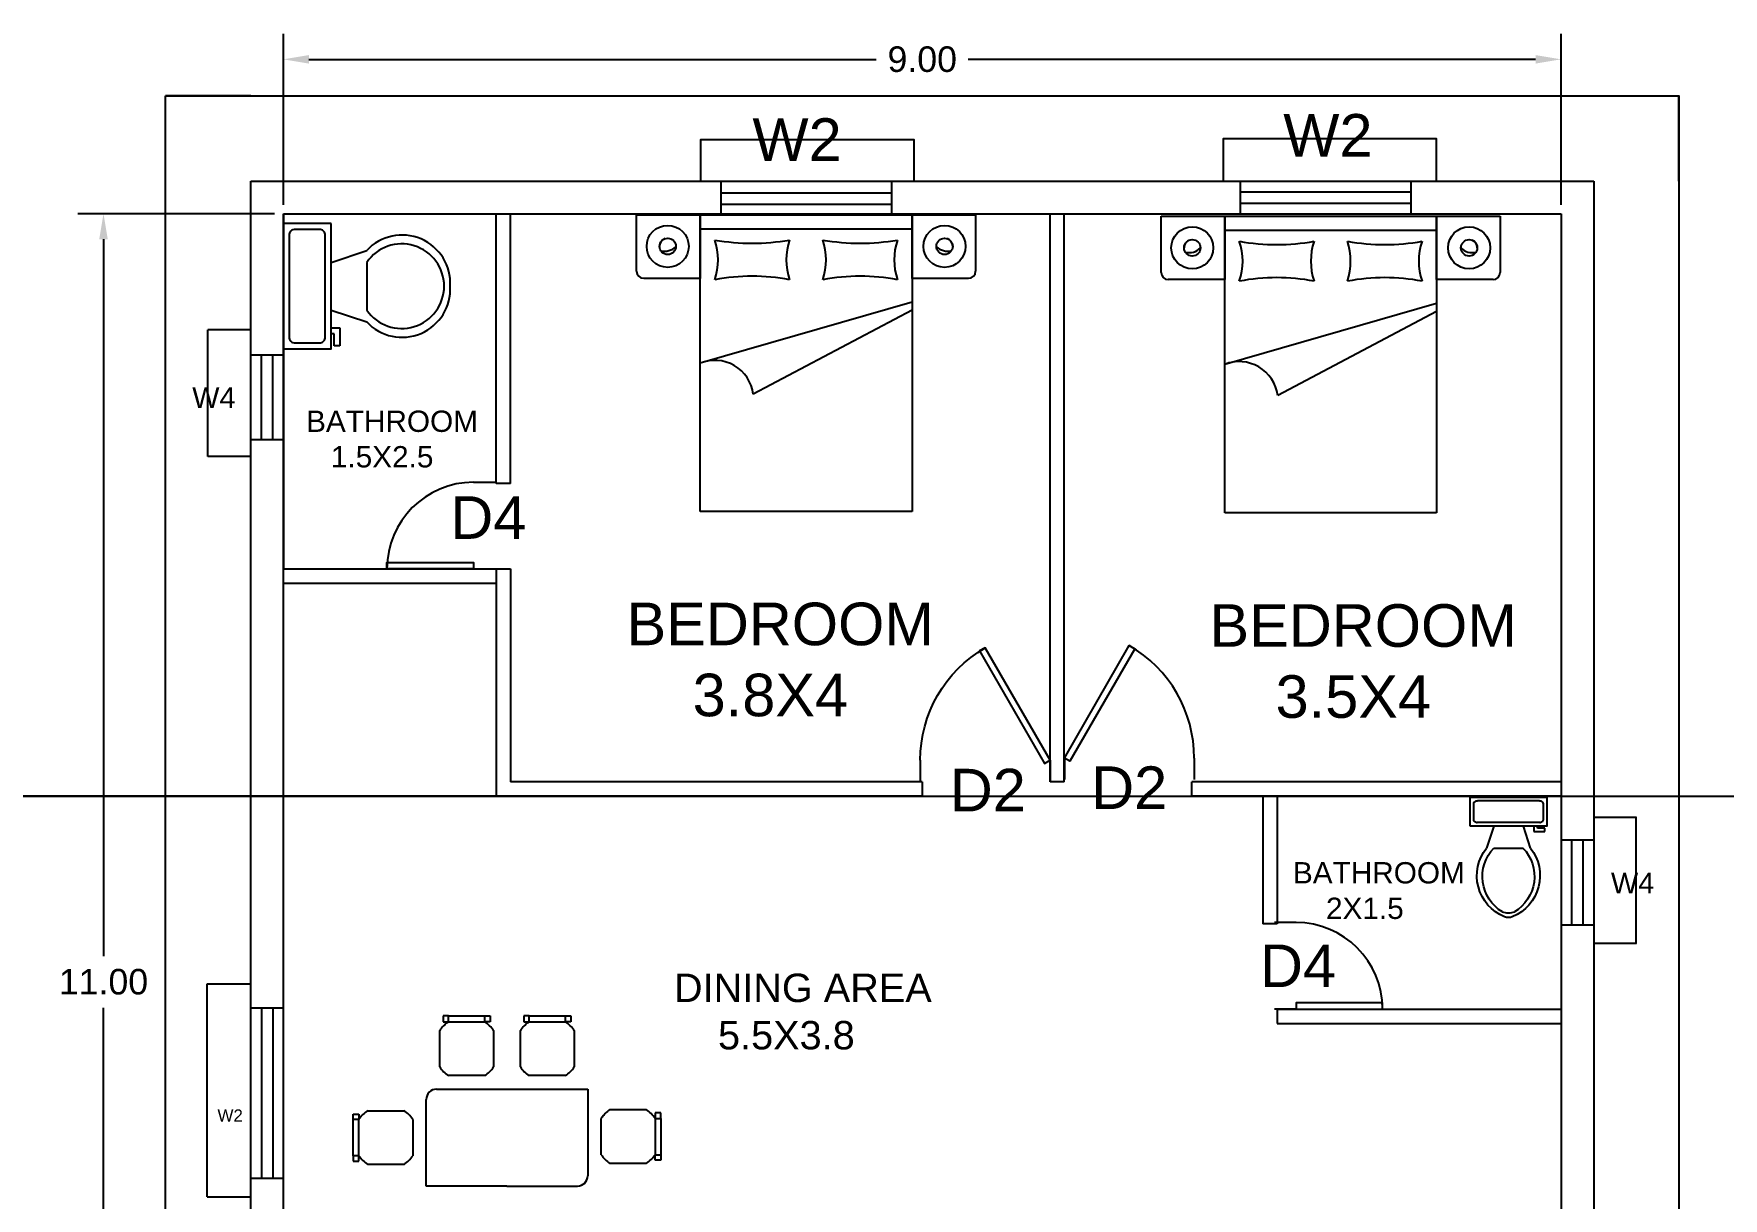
# Model space of a CAD drawing. Header units: inches. Extents: x -0.7 to 30.4, y -14.5 to 29.4.
# Drawn here: x 5.74 to 17.64, y 9.07 to 17.27 of the extents above; entities that cross this region are included whole.
import ezdxf

# ---------------------------------------------------------------- set-up
doc = ezdxf.new("R2010")
doc.units = ezdxf.units.IN
doc.header["$MEASUREMENT"] = 0
doc.styles.get("Standard").update_dxf_attribs({"font": 'arial.ttf'})
doc.dimstyles.get("Standard").update_dxf_attribs({"dimtxt": 0.18, "dimasz": 0.18, "dimexe": 0.18, "dimexo": 0.0625, "dimgap": 0.09, "dimtad": 0, "dimtih": 1, "dimtoh": 1, "dimzin": 0, "dimdsep": 46, "dimtxsty": 'Standard', "dimcen": 0.09, "dimadec": 0, "dimazin": 0, "dimtfac": 1, "dimtofl": 0, "dimtmove": 0, "dimatfit": 3, "dimfxl": 1, "dimtolj": 1, "dimtzin": 0, "dimarcsym": 0})

# ---------------------------------------------------------------- blocks, each defined once
blk = doc.blocks.new('*D2')
at = {"color": 0, "lineweight": -2, "transparency": 16777216}
for p, q in [((7.435, 16.001), (6.051, 16.001)), ((6.231, 15.821), (6.231, 10.775)), ((6.231, 5.181), (6.231, 10.411)), ((7.435, 5.001), (6.051, 5.001))]:
    blk.add_line(p, q, dxfattribs=at)
at = {"color": 0, "transparency": 16777216}
for points in [[(6.201, 15.821), (6.261, 15.821), (6.231, 16.001)], [(6.201, 5.181), (6.261, 5.181), (6.231, 5.001)]]:
    blk.add_solid(points, dxfattribs=at)
at = {"layer": 'Defpoints', "color": 0, "transparency": 16777216}
for p in [(6.231, 16.001), (7.498, 16.001), (7.498, 5.001)]:
    blk.add_point(p, dxfattribs=at)
at = {"color": 0, "transparency": 16777216, "insert": (6.231, 10.593), "char_height": 0.18, "attachment_point": 5}
blk.add_mtext('\\A1;11.00', dxfattribs=at)
blk = doc.blocks.new('*D3')
at = {"color": 0, "lineweight": -2, "transparency": 16777216}
for p, q in [((7.498, 16.064), (7.498, 17.268)), ((16.498, 16.064), (16.498, 17.268)), ((7.678, 17.088), (11.674, 17.088)), ((16.318, 17.088), (12.321, 17.088))]:
    blk.add_line(p, q, dxfattribs=at)
at = {"color": 0, "transparency": 16777216}
for points in [[(7.678, 17.118), (7.678, 17.058), (7.498, 17.088)], [(16.318, 17.118), (16.318, 17.058), (16.498, 17.088)]]:
    blk.add_solid(points, dxfattribs=at)
at = {"layer": 'Defpoints', "color": 0, "transparency": 16777216}
for p in [(16.498, 17.088), (7.498, 16.001), (16.498, 16.001)]:
    blk.add_point(p, dxfattribs=at)
at = {"color": 0, "transparency": 16777216, "insert": (11.998, 17.088), "char_height": 0.18, "attachment_point": 5}
blk.add_mtext('\\A1;9.00', dxfattribs=at)
blk = doc.blocks.new('*U37')
for p, q in [((241.3, -152.4), (241.3, -50.8)), ((-254, -215.9), (-203.2, -215.9)), ((-254, -241.3), (-254, -215.9)), ((-203.2, -215.9), (-203.2, -203.2)), ((-177.8, -203.2), (-177.8, -241.3)), ((-101.6, -203.2), (-152.4, -355.6)), ((101.6, -203.2), (152.4, -355.6)), ((-177.8, -241.3), (-254, -241.3)), ((101.6, -355.6), (-101.6, -355.6))]:
    blk.add_line(p, q)
blk.add_lwpolyline([(266.7, -203.2), (266.7, 0), (-266.7, 0), (-266.7, -203.2)], close=True)
for points in [[(-241.3, -50.8), (-241.3, -152.4)], [(215.9, -25.4), (-215.9, -25.4)], [(-215.9, -177.8), (215.9, -177.8)]]:
    blk.add_lwpolyline(points)
for centre, radius, start, end in [((-219.075, -47.625), 22.45064, 81.8699, 188.1301), ((219.075, -47.625), 22.45064, 351.8699, 98.1301), ((-219.075, -155.575), 22.45064, 171.869898, 278.1301), ((219.075, -155.575), 22.45064, 261.8699, 8.1301), ((-12.12088, -505.93752), 205.61935, 133.01722, 273.38), ((0.94996, -504.77674), 181.02486, 124.50543, 269.7), ((-0.94742, -504.77674), 181.02486, 270.3, 55.4946), ((12.12342, -505.93752), 205.61935, 266.62, 46.9828)]:
    blk.add_arc(centre, radius, start, end)
blk = doc.blocks.new('*U41')
for p, q in [((241, -152), (241, -51)), ((-254, -216), (-203, -216)), ((-254, -241), (-254, -216)), ((-203, -216), (-203, -203)), ((-178, -203), (-178, -241)), ((-102, -203), (-152, -356)), ((102, -203), (152, -356)), ((-178, -241), (-254, -241)), ((102, -356), (-102, -356))]:
    blk.add_line(p, q)
blk.add_lwpolyline([(267, -203), (267, 0), (-267, 0), (-267, -203)], close=True)
for points in [[(-241, -51), (-241, -152)], [(216, -25), (-216, -25)], [(-216, -178), (216, -178)]]:
    blk.add_lwpolyline(points)
for centre, radius, start, end in [((-219, -48), 22.5, 81.8699, 188.1301), ((219, -48), 22.5, 351.8699, 98.1301), ((-219, -156), 22.5, 171.8699, 278.1301), ((219, -156), 22.5, 261.8699, 8.1301), ((89, -548), 309, 141.4691, 247.9714), ((107, -554), 288, 136.3677, 238.9468), ((-89, -548), 309, 292.0284, 38.5307), ((-107, -554), 288, 301.053, 43.6321), ((0, -708), 102, 245.7318, 294.2682), ((0, -737), 102, 254.8605, 285.1395)]:
    blk.add_arc(centre, radius, start, end)
blk = doc.blocks.new('*U49')
for p, q in [((0, 0), (0, -6)), ((-24, 0), (-24, -6))]:
    blk.add_line(p, q)
blk.add_lwpolyline([(0, 0), (0, 24), (-1.75, 24), (-1.75, 0)], close=True)
blk.add_arc((0, 0), 24, 90, 180)
blk = doc.blocks.new('*U52')
for p, q in [((0, 0), (0, -6)), ((36, 0), (36, -6))]:
    blk.add_line(p, q)
blk.add_lwpolyline([(0, 0), (18, 31.18), (19.52, 30.3), (1.52, -0.88)], close=True)
blk.add_arc((0, 0), 36, 0, 60)
blk = doc.blocks.new('*U58')
for p, q in [((-24, 0), (-24, 6)), ((0, 0), (0, 6))]:
    blk.add_line(p, q)
blk.add_lwpolyline([(0, 0), (0, -24), (-1.75, -24), (-1.75, 0)], close=True)
blk.add_arc((0, 0), 24, 180, 270)

msp = doc.modelspace()

# ---------------------------------------------------------------- linework, layer by layer
for p, q in [((7.268, 16.831), (6.668, 16.831)), ((17.328, 16.231), (17.328, 16.831)), ((7.268, 4.771), (7.268, 16.231)), ((7.268, 16.231), (16.728, 16.231)), ((16.728, 16.231), (16.728, 4.771)), ((7.498, 5.001), (7.498, 16.001)), ((7.498, 16.001), (16.498, 16.001)), ((7.498, 16.001), (11.498, 16.001)), ((7.498, 16.001), (7.498, 13.501)), ((8.998, 14.101), (8.998, 16.001)), ((9.098, 14.101), (9.098, 16.001)), ((12.898, 12.001), (12.898, 16.001)), ((12.998, 12.001), (12.998, 16.001)), ((16.498, 16.001), (16.498, 5.001)), ((16.498, 16.001), (16.498, 12.001)), ((16.498, 16.001), (16.498, 12.001)), ((9.098, 14.101), (8.998, 14.101)), ((7.498, 13.501), (8.998, 13.501)), ((8.998, 13.501), (8.998, 11.901)), ((8.998, 13.501), (9.098, 13.501)), ((9.098, 13.501), (9.098, 12.001)), ((7.498, 13.401), (8.998, 13.401)), ((11.998, 11.901), (8.998, 11.901)), ((11.998, 12.001), (9.098, 12.001)), ((11.998, 12.001), (11.998, 11.901)), ((12.998, 12.001), (12.898, 12.001)), ((16.498, 12.001), (13.898, 12.001)), ((13.898, 11.901), (13.898, 12.001)), ((16.498, 11.901), (13.898, 11.901)), ((14.398, 11.901), (14.398, 11.001)), ((16.498, 12.001), (14.498, 12.001)), ((16.498, 11.901), (14.498, 11.901)), ((14.498, 11.901), (14.498, 11.001)), ((14.498, 11.001), (14.398, 11.001)), ((14.498, 10.401), (16.498, 10.401)), ((14.498, 10.401), (14.498, 10.301)), ((14.498, 10.301), (16.498, 10.301))]:
    msp.add_line(p, q)
at = {"color": 52, "true_color": 0xc8c92d}
for p, q in [((10.581, 15.994), (10.581, 16.224)), ((11.781, 16.224), (11.781, 15.994)), ((14.239, 16.001), (14.239, 16.231)), ((15.439, 16.231), (15.439, 16.001)), ((10.581, 16.149), (11.781, 16.149)), ((10.581, 16.069), (11.781, 16.069)), ((14.239, 16.156), (15.439, 16.156)), ((7.268, 15.008), (7.498, 15.008)), ((7.343, 14.408), (7.343, 15.008)), ((7.423, 14.408), (7.423, 15.008)), ((7.498, 14.408), (7.268, 14.408)), ((16.498, 11.592), (16.728, 11.592)), ((16.573, 10.992), (16.573, 11.592)), ((16.653, 10.992), (16.653, 11.592)), ((16.728, 10.992), (16.498, 10.992)), ((7.268, 10.409), (7.498, 10.409)), ((7.343, 10.409), (7.343, 9.209)), ((7.423, 10.409), (7.423, 9.209)), ((7.498, 9.209), (7.268, 9.209))]:
    msp.add_line(p, q, dxfattribs=at)
at = {"color": 2, "true_color": 0xf1eb1f}
msp.add_line((14.239, 16.076), (15.439, 16.076), dxfattribs=at)
at = {"color": 6}
for p, q in [((9.986, 15.994), (10.434, 15.994)), ((9.986, 15.596), (9.986, 15.994)), ((10.434, 13.905), (10.434, 15.994)), ((10.434, 15.994), (11.926, 15.994)), ((10.434, 15.994), (10.434, 15.546)), ((11.926, 15.994), (11.926, 13.905)), ((11.926, 15.994), (12.374, 15.994)), ((11.926, 15.546), (11.926, 15.994)), ((12.374, 15.994), (12.374, 15.596)), ((13.681, 15.985), (14.129, 15.985)), ((13.681, 15.587), (13.681, 15.985)), ((14.129, 13.895), (14.129, 15.985)), ((14.129, 15.985), (15.621, 15.985)), ((14.129, 15.985), (14.129, 15.537)), ((15.621, 15.985), (15.621, 13.895)), ((15.621, 15.985), (16.069, 15.985)), ((15.621, 15.537), (15.621, 15.985)), ((16.069, 15.985), (16.069, 15.587)), ((10.434, 15.894), (11.926, 15.894)), ((14.129, 15.885), (15.621, 15.885)), ((10.434, 15.546), (10.036, 15.546)), ((12.324, 15.546), (11.926, 15.546)), ((14.129, 15.537), (13.731, 15.537)), ((16.019, 15.537), (15.621, 15.537)), ((11.926, 13.905), (10.434, 13.905)), ((15.621, 13.895), (14.129, 13.895))]:
    msp.add_line(p, q, dxfattribs=at)
at = {"color": 6, "ltscale": 0.2}
for p, q in [((11.926, 15.378), (10.434, 14.949)), ((15.621, 15.369), (14.129, 14.94)), ((11.926, 15.322), (10.807, 14.731)), ((15.621, 15.313), (14.502, 14.722))]:
    msp.add_line(p, q, dxfattribs=at)
at = {"color": 4}
for p, q in [((7.267, 15.184), (6.967, 15.184)), ((6.967, 14.292), (6.967, 15.183)), ((7.267, 14.292), (6.967, 14.292)), ((17.028, 11.751), (16.728, 11.751)), ((17.026, 10.862), (17.026, 11.752)), ((17.028, 10.863), (16.728, 10.863)), ((6.961, 9.079), (6.961, 10.579)), ((6.961, 10.579), (7.261, 10.579)), ((6.961, 9.079), (7.261, 9.079))]:
    msp.add_line(p, q, dxfattribs=at)
at = {"color": 30, "true_color": 0xf26722}
msp.add_line((8.998, 11.901), (0.044, 11.901), dxfattribs=at)
at = {"color": 3}
msp.add_line((0.044, 11.901), (22.401, 11.901), dxfattribs=at)
at = {"color": 254, "true_color": 0xd7ebd2}
for p, q in [((8.661, 10.353), (8.623, 10.353)), ((8.623, 10.353), (8.623, 10.312)), ((8.623, 10.312), (8.661, 10.312)), ((8.661, 10.312), (8.661, 10.353)), ((8.661, 10.353), (8.916, 10.353)), ((8.916, 10.312), (8.916, 10.353)), ((8.916, 10.353), (8.954, 10.353)), ((8.954, 10.312), (8.916, 10.312)), ((8.954, 10.353), (8.954, 10.312)), ((9.23, 10.353), (9.192, 10.353)), ((9.192, 10.353), (9.192, 10.312)), ((9.192, 10.312), (9.23, 10.312)), ((9.23, 10.312), (9.23, 10.353)), ((9.23, 10.353), (9.485, 10.353)), ((9.485, 10.312), (9.485, 10.353)), ((9.485, 10.353), (9.523, 10.353)), ((9.523, 10.312), (9.485, 10.312)), ((9.523, 10.353), (9.523, 10.312)), ((8.504, 9.155), (8.504, 9.765)), ((8.577, 9.838), (9.642, 9.838)), ((9.642, 9.838), (9.642, 9.228)), ((7.99, 9.624), (7.99, 9.662)), ((7.99, 9.662), (8.03, 9.662)), ((8.03, 9.662), (8.03, 9.624)), ((10.156, 9.67), (10.116, 9.67)), ((10.116, 9.67), (10.116, 9.632)), ((10.156, 9.632), (10.156, 9.67)), ((7.99, 9.369), (7.99, 9.624)), ((8.03, 9.624), (7.99, 9.624)), ((10.116, 9.632), (10.156, 9.632)), ((10.156, 9.632), (10.156, 9.376)), ((8.03, 9.369), (7.99, 9.369)), ((7.99, 9.369), (7.99, 9.331)), ((7.99, 9.331), (8.03, 9.331)), ((8.03, 9.331), (8.03, 9.369)), ((10.116, 9.376), (10.156, 9.376)), ((10.116, 9.338), (10.116, 9.376)), ((10.156, 9.338), (10.116, 9.338)), ((10.156, 9.376), (10.156, 9.338)), ((9.073, 9.155), (8.504, 9.155)), ((9.073, 9.155), (9.569, 9.155))]:
    msp.add_line(p, q, dxfattribs=at)
at = {"color": 30, "true_color": 0xf26722}
msp.add_lwpolyline([(6.668, 16.831), (17.328, 16.831), (17.328, 4.171), (6.668, 4.171), (6.668, 16.831)], dxfattribs=at)
at = {"color": 4}
for points in [[(10.439, 16.224), (10.439, 16.524), (11.939, 16.524), (11.939, 16.224)], [(14.119, 16.231), (14.119, 16.531), (15.619, 16.531), (15.619, 16.231)]]:
    msp.add_lwpolyline(points, dxfattribs=at)
at = {"color": 254, "true_color": 0xd7ebd2}
for points in [[(8.599, 9.995), (8.599, 10.25)], [(8.661, 10.312), (8.916, 10.312)], [(8.978, 10.25), (8.978, 9.995)], [(9.168, 9.995), (9.168, 10.25)], [(9.23, 10.312), (9.485, 10.312)], [(9.547, 10.25), (9.547, 9.995)], [(8.916, 9.933), (8.661, 9.933)], [(9.485, 9.933), (9.23, 9.933)], [(8.092, 9.686), (8.348, 9.686)], [(9.798, 9.694), (10.054, 9.694)], [(8.03, 9.369), (8.03, 9.624)], [(8.409, 9.624), (8.409, 9.369)], [(9.736, 9.376), (9.736, 9.632)], [(10.116, 9.632), (10.116, 9.376)], [(8.348, 9.307), (8.092, 9.307)], [(10.054, 9.314), (9.798, 9.314)]]:
    msp.add_lwpolyline(points, dxfattribs=at)
at = {"color": 6, "ltscale": 0.2}
for centre, radius in [((10.205, 15.771), 0.148), ((10.205, 15.771), 0.0576), ((12.155, 15.771), 0.148), ((12.155, 15.771), 0.0576), ((13.9, 15.761), 0.148), ((15.85, 15.761), 0.148), ((13.9, 15.761), 0.0576), ((15.85, 15.761), 0.0576)]:
    msp.add_circle(centre, radius, dxfattribs=at)
for centre, radius, start, end in [((10.205, 15.771), 0.0576, 108.9376, 180), ((10.184, 15.846), 0.109, 255.4803, 316.4896), ((12.177, 15.846), 0.109, 223.5104, 284.5197), ((12.155, 15.771), 0.0576, 0, 71.0624), ((13.9, 15.761), 0.0576, 108.9376, 180), ((13.879, 15.836), 0.109, 255.4803, 316.4896), ((15.872, 15.836), 0.109, 223.5104, 284.5197), ((10.536, 14.695), 0.274, 7.6293, 111.7315), ((14.23, 14.686), 0.274, 7.6293, 111.7315)]:
    msp.add_arc(centre, radius, start, end, dxfattribs=at)
at = {"color": 6}
for centre, radius, start, end in [((10.8, 17.31), 1.517, 260.006, 279.994), ((10.14, 15.676), 0.42, 340.5336, 19.4664), ((11.483, 15.676), 0.443, 161.5484, 198.4516), ((11.561, 17.31), 1.517, 260.006, 279.994), ((10.878, 15.676), 0.443, 341.5484, 18.4516), ((12.22, 15.676), 0.42, 160.5336, 199.4664), ((14.495, 17.301), 1.517, 260.006, 279.994), ((13.835, 15.667), 0.42, 340.5336, 19.4664), ((15.178, 15.667), 0.443, 161.5484, 198.4516), ((15.256, 17.301), 1.517, 260.006, 279.994), ((14.572, 15.667), 0.443, 341.5484, 18.4516), ((15.915, 15.667), 0.42, 160.5336, 199.4664), ((10.036, 15.596), 0.0497, 180, 270), ((12.324, 15.596), 0.0497, 270, 0), ((10.8, 14.148), 1.413, 79.2632, 100.7368), ((11.561, 14.148), 1.413, 79.2632, 100.7368), ((13.731, 15.587), 0.0497, 180, 270), ((14.495, 14.138), 1.413, 79.2632, 100.7368), ((15.256, 14.138), 1.413, 79.2632, 100.7368), ((16.019, 15.587), 0.0497, 270, 0)]:
    msp.add_arc(centre, radius, start, end, dxfattribs=at)
at = {"color": 4, "ltscale": 0.2}
msp.add_arc((15.85, 15.761), 0.0576, 0, 71.0624, dxfattribs=at)
at = {"color": 254, "true_color": 0xd7ebd2}
for centre, radius, start, end in [((8.789, 10.122), 0.229, 123.9751, 146.0249), ((8.789, 10.122), 0.229, 33.9751, 56.0249), ((9.357, 10.122), 0.229, 123.9751, 146.0249), ((9.357, 10.122), 0.229, 33.9751, 56.0249), ((8.789, 10.122), 0.229, 213.9751, 236.0249), ((8.789, 10.122), 0.229, 303.9751, 326.0249), ((9.357, 10.122), 0.229, 213.9751, 236.0249), ((9.357, 10.122), 0.229, 303.9751, 326.0249), ((8.577, 9.765), 0.0728, 90, 180), ((8.22, 9.497), 0.229, 123.9751, 146.0249), ((8.22, 9.497), 0.229, 33.9751, 56.0249), ((9.926, 9.504), 0.229, 123.9751, 146.0249), ((9.926, 9.504), 0.229, 33.9751, 56.0249), ((8.22, 9.497), 0.229, 213.9751, 236.0249), ((8.22, 9.497), 0.229, 303.9751, 326.0249), ((9.926, 9.504), 0.229, 213.9751, 236.0249), ((9.926, 9.504), 0.229, 303.9751, 326.0249), ((9.569, 9.228), 0.0728, 270, 0)]:
    msp.add_arc(centre, radius, start, end, dxfattribs=at)

# ---------------------------------------------------------------- block references
for name, p, xscale, yscale, zscale, rotation in [('*U37', (7.498, 15.491), 0.001651798526037106, 0.001651798526037106, 0.001651798526037106, 89.99999999999999), ('*U58', (8.837, 13.501), 0.0254, 0.0254, 0.0254, 270), ('*U49', (14.631, 10.401), 0.0254, 0.0254, 0.0254, 270)]:
    msp.add_blockref(name, p, dxfattribs=dict(xscale=xscale, yscale=yscale, zscale=zscale, rotation=rotation))
for name, p, xscale, yscale, zscale in [('*U52', (12.898, 12.153), -0.0254, 0.0254, 0.0254), ('*U52', (12.999, 12.169), 0.0254, 0.0254, 0.0254), ('*U41', (16.127, 11.894), -0.001010373485058745, 0.001010373485058745, 0.001010373485058745)]:
    msp.add_blockref(name, p, dxfattribs=dict(xscale=xscale, yscale=yscale, zscale=zscale))

# ---------------------------------------------------------------- texts
at = {"attachment_point": 1}
for s, width, gutter_width, insert, char_height in [('W2', 1.63318, 1.5, (10.802, 16.673), 0.3), ('W2', 1.63318, 1.5, (14.541, 16.703), 0.3), ('W4', 0.79242, 0.728, (6.856, 14.779), 0.1456), ('D4', 1.63318, 1.5, (8.674, 14.012), 0.3), ('D2', 1.63318, 1.5, (12.192, 12.093), 0.3), ('D2', 1.63318, 1.5, (13.188, 12.11), 0.3), ('W4', 0.79242, 0.728, (16.849, 11.361), 0.1456), ('D4', 1.63318, 1.5, (14.377, 10.856), 0.3), ('W2', 0.46455, 0.427, (7.034, 9.695), 0.0853)]:
    msp.add_mtext_dynamic_manual_height_columns(s, width=width, gutter_width=gutter_width, heights=[0], dxfattribs=dict(at, insert=insert, char_height=char_height))
at = {"color": 7, "true_color": 0xffffff, "attachment_point": 1}
for s, heights, insert, char_height in [('BATHROOM\\P   1.5X2.5', [0.406], (7.658, 14.615), 0.15), ('BEDROOM\\P    3.8X4', [0], (9.915, 13.263), 0.3), ('BEDROOM\\P    3.5X4', [0], (14.021, 13.252), 0.3), ('BATHROOM\\P    2X1.5', [0], (14.609, 11.436), 0.15), ('DINING AREA \\P    5.5X3.8   ', [0], (10.249, 10.651), 0.2)]:
    msp.add_mtext_dynamic_manual_height_columns(s, width=19.95389, gutter_width=12.5, heights=heights, dxfattribs=dict(at, insert=insert, char_height=char_height))

# ---------------------------------------------------------------- dimensions: what is measured, and where the dimension line sits
dim = msp.add_linear_dim(base=(16.498, 17.088), p1=(7.498, 16.001), p2=(16.498, 16.001), dimstyle='Standard')
dim.commit()
dim.dimension.update_dxf_attribs({"geometry": '*D3', "text_midpoint": (11.998, 17.088), "dimtype": 160})
dim = msp.add_linear_dim(base=(6.231, 16.001), p1=(7.498, 5.001), p2=(7.498, 16.001), angle=90, dimstyle='Standard')
dim.commit()
dim.dimension.update_dxf_attribs({"geometry": '*D2', "text_midpoint": (6.231, 10.593), "dimtype": 160})

doc.saveas('drawing.dxf')
